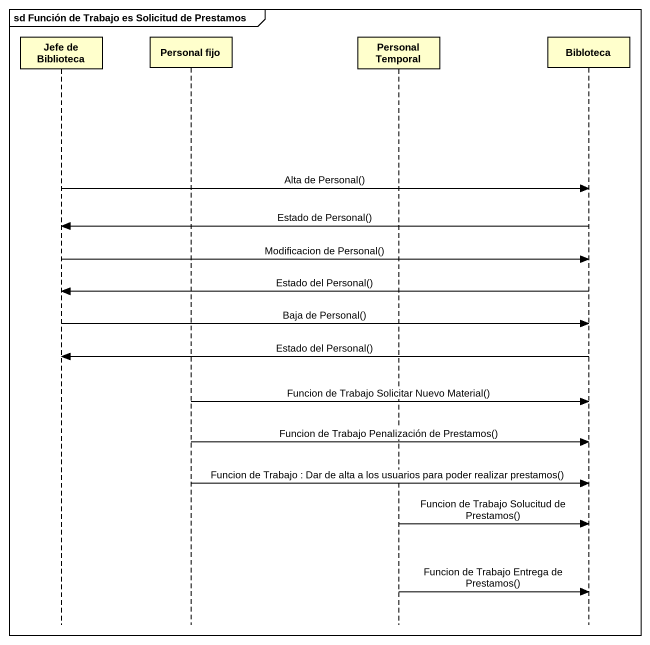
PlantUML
@startuml
mainframe sd Función de Trabajo es Solicitud de Prestamos
hide footbox
participant "Jefe de Biblioteca" as Jefe_de_Biblioteca
participant "Personal fijo" as Personal_fijo
participant "Personal Temporal" as Personal_Temporal
participant Bibloteca

Jefe_de_Biblioteca -> Bibloteca : Alta de Personal()
Bibloteca -> Jefe_de_Biblioteca : Estado de Personal()
Jefe_de_Biblioteca -> Bibloteca : Modificacion de Personal()
Bibloteca -> Jefe_de_Biblioteca : Estado del Personal()
Jefe_de_Biblioteca -> Bibloteca : Baja de Personal()
Bibloteca -> Jefe_de_Biblioteca : Estado del Personal()
Personal_fijo -> Bibloteca : Funcion de Trabajo Solicitar Nuevo Material()
Personal_fijo -> Bibloteca : Funcion de Trabajo Penalización de Prestamos()
Personal_fijo -> Bibloteca : Funcion de Trabajo : Dar de alta a los usuarios para poder realizar prestamos()
Personal_Temporal -> Bibloteca : Funcion de Trabajo Solucitud de Prestamos()
Personal_Temporal -> Bibloteca : Funcion de Trabajo Entrega de Prestamos()
@enduml
